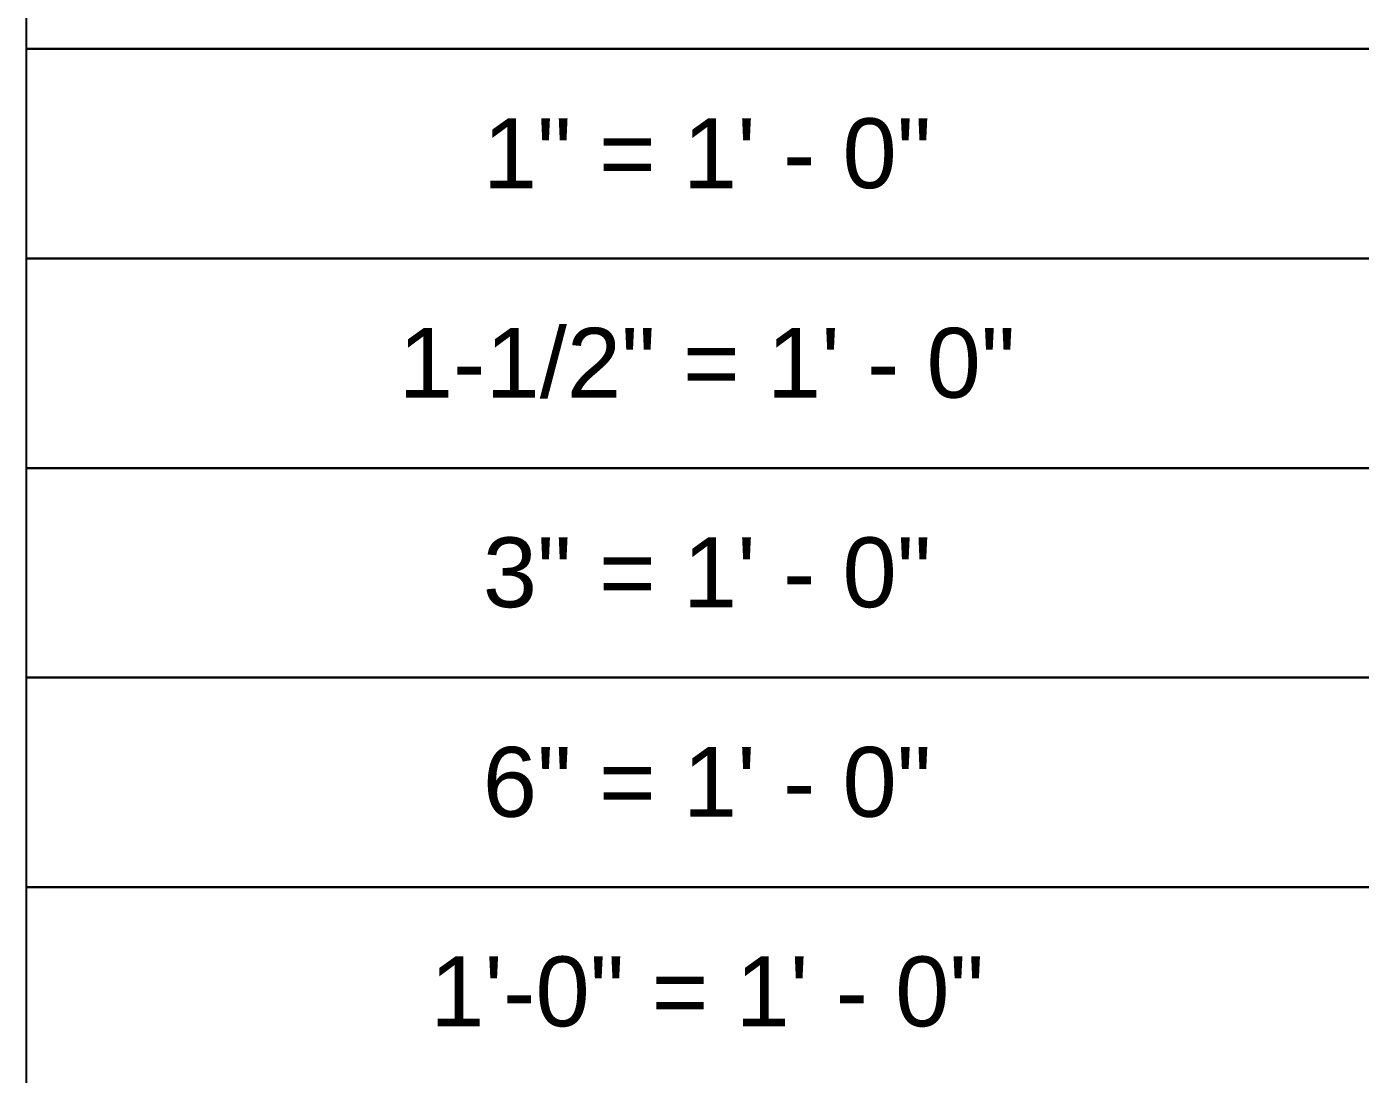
# Model space of a CAD drawing. Header units: inches. Extents: x -2078 to 106214, y -964 to 6385.
# Drawn here: x -2075.1 to -1616.9, y 632.3 to 992.3 of the extents above; entities that cross this region are included whole.
import ezdxf

# ---------------------------------------------------------------- set-up
doc = ezdxf.new("R2010")
doc.units = ezdxf.units.IN
doc.header["$MEASUREMENT"] = 0
doc.layers.add('A-ANNO', color=2, linetype='Continuous', lineweight=5)
doc.styles.add('Jay Cad', font='arial.ttf', dxfattribs={"height": 0.125})

# ---------------------------------------------------------------- blocks, each defined once
blk = doc.blocks.new('JC-ANNO-SF')
for points in [[(0, -720), (-467.54, -720), (-467.54, -648), (0, -648)], [(0, -792), (-467.54, -792), (-467.54, -720), (0, -720)], [(0, -864), (-467.54, -864), (-467.54, -792), (0, -792)], [(0, -936), (-467.54, -936), (-467.54, -864), (0, -864)], [(0, -1008), (-467.54, -1008), (-467.54, -936), (0, -936)], [(0, -1080), (-467.54, -1080), (-467.54, -1008), (0, -1008)]]:
    blk.add_lwpolyline(points, close=True)
at = {"layer": 'A-ANNO', "char_height": 24, "attachment_point": 5, "style": 'Jay Cad'}
for s, insert in [('1" = 1\' - 0"', (-233.77, -756)), ('1-1/2" = 1\' - 0"', (-233.77, -828)), ('3" = 1\' - 0"', (-233.77, -900)), ('6" = 1\' - 0"', (-233.77, -972)), ('1\'-0" = 1\' - 0"', (-233.77, -1044))]:
    blk.add_mtext_dynamic_manual_height_columns(s, width=490.4655, gutter_width=30, heights=[0], dxfattribs=dict(at, insert=insert))

msp = doc.modelspace()

# ---------------------------------------------------------------- block references
msp.add_blockref('JC-ANNO-SF', (-1607.537, 1704.621))

doc.saveas('drawing.dxf')
